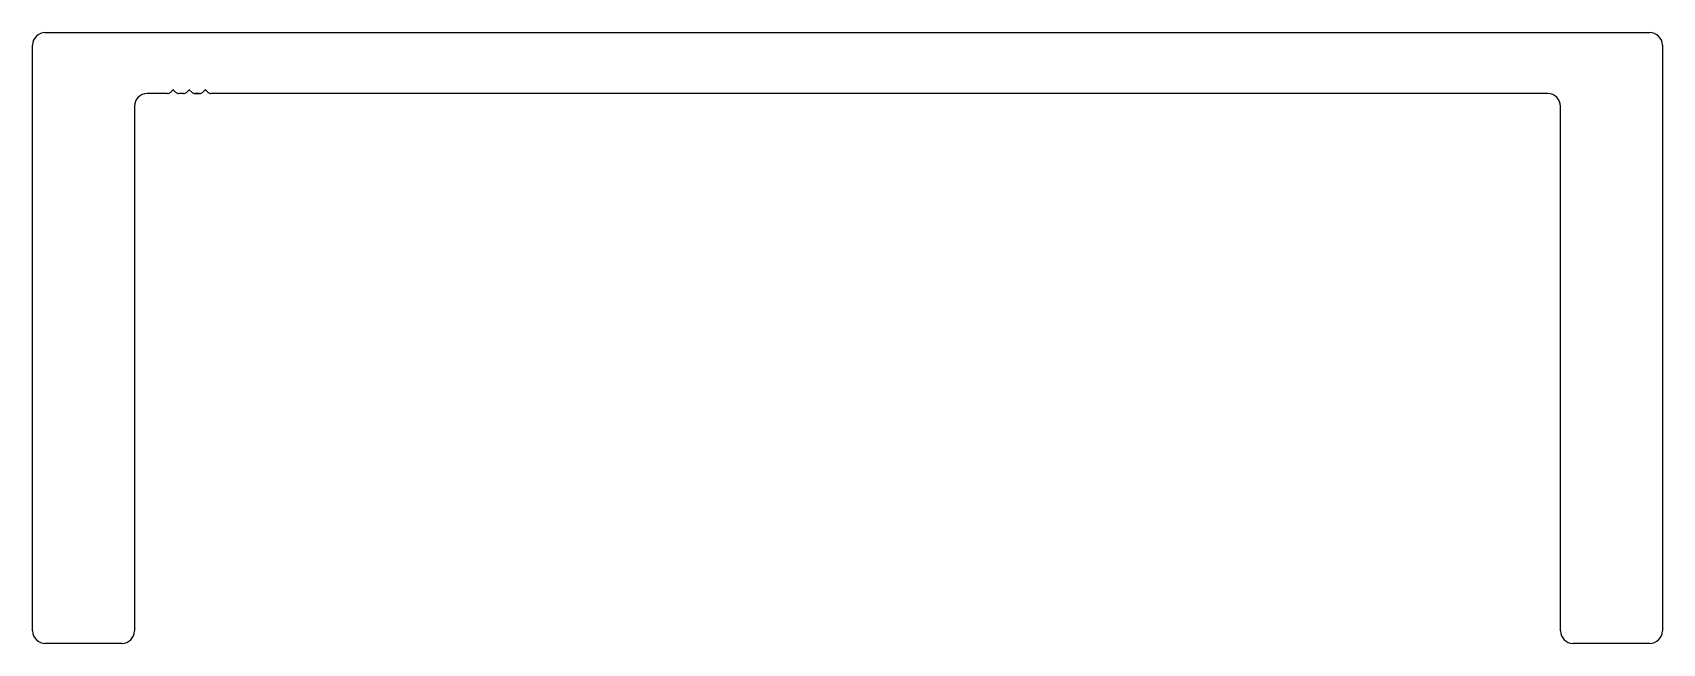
# Model space of a CAD drawing. Extents: x -49 to 53, y 3 to 41.
import ezdxf

# ---------------------------------------------------------------- set-up
doc = ezdxf.new("R2010")
doc.units = 0
doc.layers.add('MAIN-OBJECT', color=4, linetype='CONTINUOUS')

msp = doc.modelspace()

# ---------------------------------------------------------------- linework, layer by layer
at = {"layer": 'MAIN-OBJECT', "color": 7}
for p, q in [((-48.97, 4.12), (-48.97, 40.65)), ((-48.18, 41.44), (1.83, 41.44)), ((1.83, 41.44), (51.84, 41.44)), ((52.63, 40.65), (52.63, 4.12)), ((-41.19, 37.63), (-41.83, 37.63)), ((-40.56, 37.63), (-41.19, 37.63)), ((-40.21, 37.87), (-40.38, 37.7)), ((-40.03, 37.7), (-40.2, 37.87)), ((-39.56, 37.63), (-39.85, 37.63)), ((-39.21, 37.87), (-39.38, 37.7)), ((-39.03, 37.7), (-39.2, 37.87)), ((-38.56, 37.63), (-38.85, 37.63)), ((-38.85, 37.63), (-38.56, 37.63)), ((-38.56, 37.63), (-38.85, 37.63)), ((-38.85, 37.63), (-38.56, 37.63)), ((-38.56, 37.63), (-38.85, 37.63)), ((-38.21, 37.87), (-38.38, 37.7)), ((-38.03, 37.7), (-38.2, 37.87)), ((-37.1, 37.63), (-37.85, 37.63)), ((-37.85, 37.63), (-37.85, 37.63)), ((1.83, 37.63), (-37.1, 37.63)), ((45.49, 37.63), (1.83, 37.63)), ((-42.62, 36.84), (-42.62, 4.12)), ((46.28, 4.12), (46.28, 36.84)), ((-43.41, 3.34), (-48.18, 3.34)), ((51.84, 3.34), (47.07, 3.34))]:
    msp.add_line(p, q, dxfattribs=at)
for centre, radius, start, end in [((-48.18, 40.65), 0.787, 90, 180), ((51.84, 40.65), 0.787, 0, 90), ((-41.83, 36.84), 0.787, 90, 180), ((-40.56, 37.88), 0.25, 270, 315), ((-40.2, 37.86), 0.008, 45, 135), ((-39.85, 37.88), 0.25, 225, 270), ((-39.56, 37.88), 0.25, 270, 315), ((-39.2, 37.86), 0.008, 45, 135), ((-38.85, 37.88), 0.25, 225, 270), ((-38.56, 37.88), 0.25, 270, 315), ((-38.2, 37.86), 0.008, 45, 135), ((-37.85, 37.88), 0.25, 225, 270), ((45.49, 36.84), 0.787, 360, 90), ((-48.18, 4.12), 0.787, 180, 270), ((-43.41, 4.12), 0.787, 270, 360), ((47.07, 4.12), 0.787, 180, 270), ((51.84, 4.12), 0.787, 270, 0)]:
    msp.add_arc(centre, radius, start, end, dxfattribs=at)

doc.saveas('drawing.dxf')
